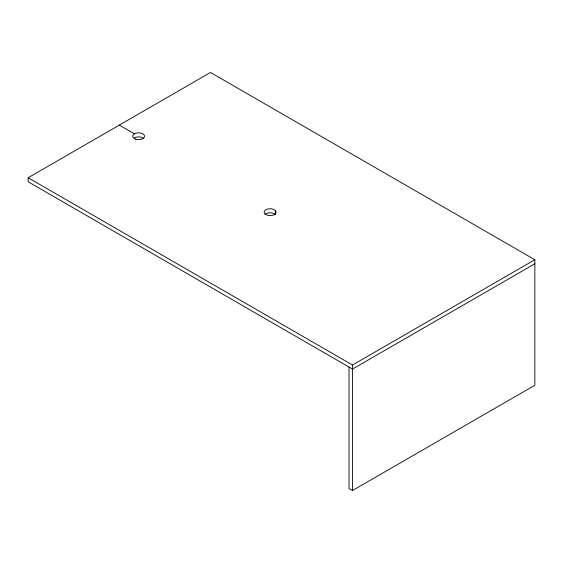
<?xml version="1.0" encoding="UTF-8"?>
<svg xmlns="http://www.w3.org/2000/svg" width="563" height="563" viewBox="0 0 563 563"><rect width="100%" height="100%" fill="white"/><g stroke="black" fill="none" stroke-linecap="round" stroke-linejoin="round"><path stroke-width="0.84" d="M274.315 214.587L275.258 213.877A5.954 3.434 0 0 0 275.849 211.273L275.258 210.442A5.954 3.434 0 0 0 266.693 209.345A5.954 3.434 0 0 0 265.546 214.369A5.954 3.434 0 0 0 274.315 214.587L274.948 214.96M534.85 263.787L352.508 369.061L28.15 181.793L28.15 177.746L210.492 72.472L534.85 259.733L534.85 385.254L352.508 490.528L349.004 488.508L349.004 367.034M28.15 177.746L352.508 365.007L534.85 259.733M119.321 125.106L134.402 133.811M352.508 365.007L352.508 490.528M275.335 210.555L275.335 214.602M264.948 214.489A5.954 3.434 0 0 1 275.258 214.489M134.402 137.858A5.954 3.434 0 0 1 143.762 138.575M135.634 139.216A5.954 3.434 0 0 0 144.557 136.239A5.954 3.434 0 0 0 135.634 133.269A5.954 3.434 0 0 0 135.634 139.216"/></g></svg>
